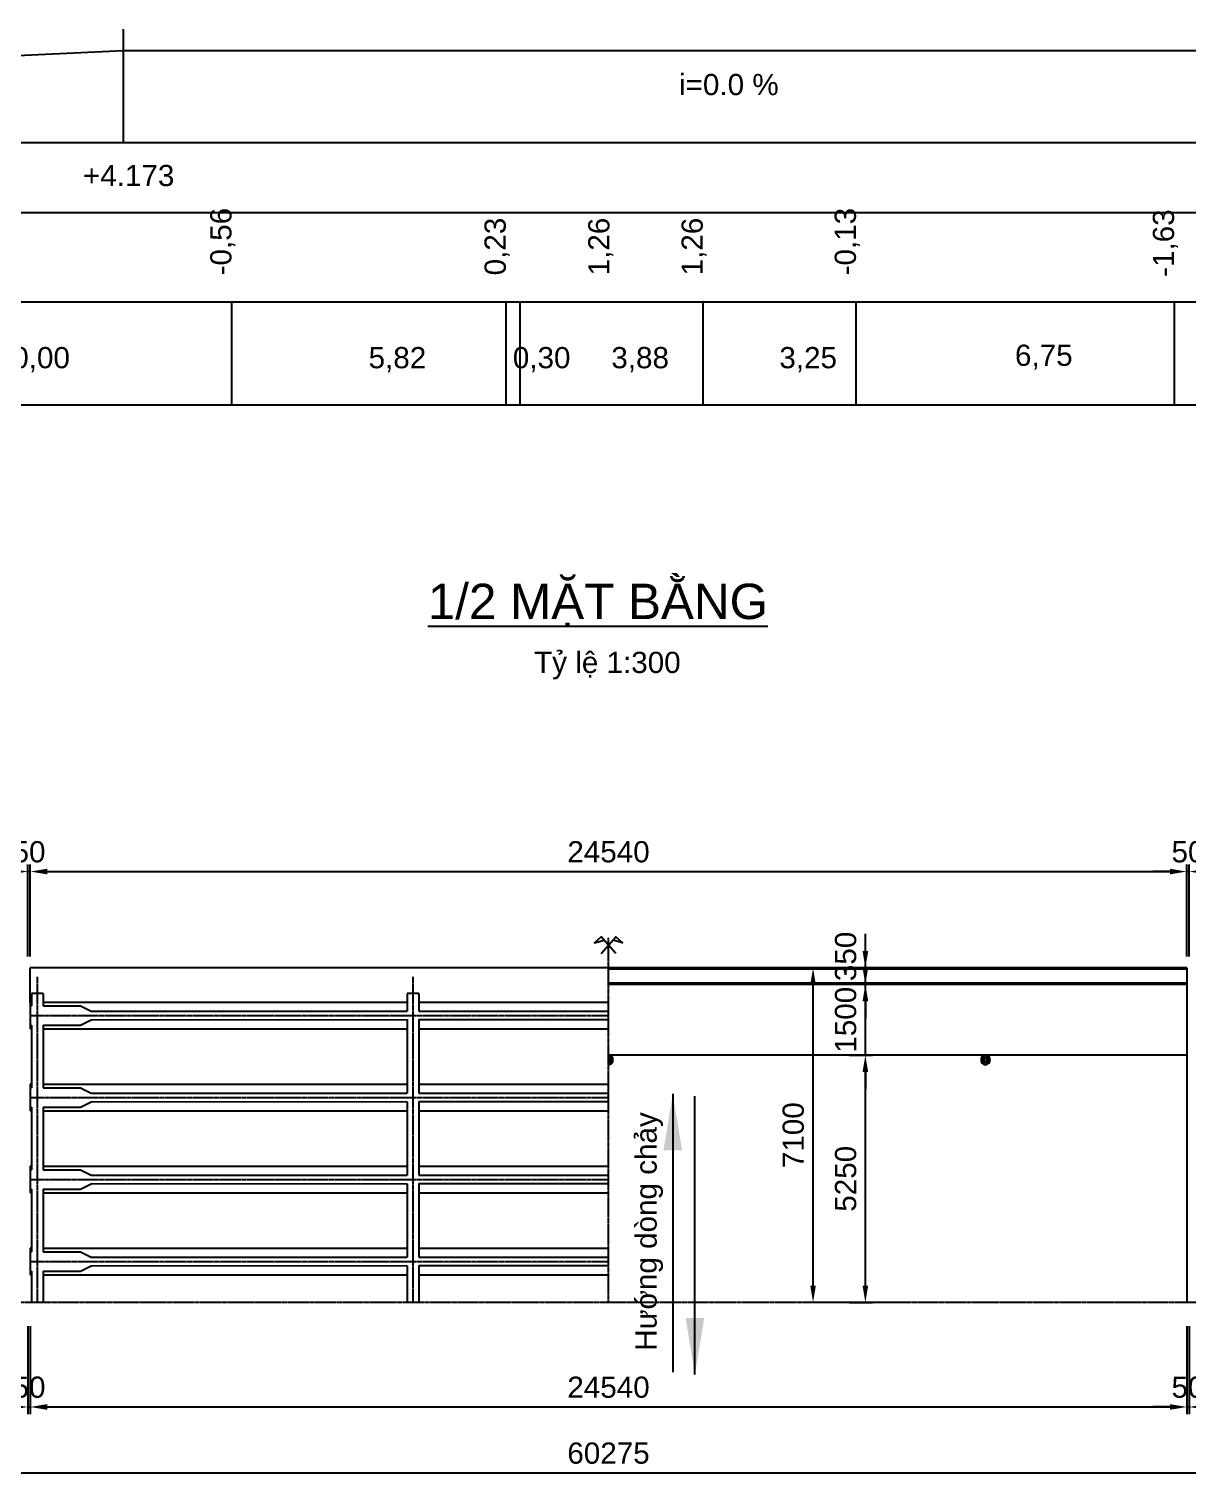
# Model space of a CAD drawing. Header units: millimetres. Extents: x 226202 to 432323, y 191488 to 280899.
# Drawn here: x 293625 to 318215, y 191488 to 222281 of the extents above; entities that cross this region are included whole.
import ezdxf

# ---------------------------------------------------------------- set-up
doc = ezdxf.new("R2010")
doc.units = ezdxf.units.MM
doc.header["$LTSCALE"] = 10
doc.header["$MEASUREMENT"] = 0
doc.linetypes.add('CENTER', pattern=[2, 1.25, -0.25, 0.25, -0.25])
for name, color, linetype in [('Bridge', 3, 'Continuous'), ('CENTER', 8, 'CENTER'), ('ENTTDTUNHIEN', 3, 'Continuous'), ('Lien', 3, 'Continuous'), ('pile', 6, 'Continuous'), ('TEXT', 3, 'Continuous'), ('Tunon', 7, 'Continuous')]:
    doc.layers.add(name, color=color, linetype=linetype)
doc.styles.add('ARIAL', font='VNARIAL.TTF')
doc.styles.add('ARIALH', font='VHARIAL.TTF')
doc.styles.add('Dim', font='arial.ttf')
doc.styles.add('Narrow', font='VNARIALN.TTF')
doc.dimstyles.new('1-300', dxfattribs={"dimscale": 300, "dimtxt": 1.5, "dimasz": 1.2, "dimexe": 0.5, "dimexo": 0.8, "dimtad": 1, "dimdec": 0, "dimtxsty": 'Dim', "dimcen": 1.5, "dimclrd": 1, "dimclre": 8, "dimclrt": 3, "dimadec": 0, "dimazin": 0, "dimtfac": 1, "dimtdec": 0, "dimtix": 1, "dimtmove": 2, "dimatfit": 3, "dimfxl": 1, "dimarcsym": 0})
doc.dimstyles.new('1-500', dxfattribs={"dimscale": 500, "dimtxt": 1.5, "dimasz": 1.2, "dimexe": 0.5, "dimexo": 0.8, "dimtad": 1, "dimdec": 0, "dimtxsty": 'Dim', "dimcen": 1.5, "dimclrd": 1, "dimclre": 8, "dimclrt": 3, "dimadec": 0, "dimazin": 0, "dimtfac": 1, "dimtdec": 0, "dimtix": 1, "dimtmove": 2, "dimatfit": 3, "dimfxl": 1, "dimarcsym": 0})

# ---------------------------------------------------------------- blocks, each defined once
blk = doc.blocks.new('tracdoc')
at = {"layer": 'Bridge', "color": 2}
for p, q in [((34695, 50967), (63251, 52265)), ((63251, 52265), (88015, 52265))]:
    blk.add_line(p, q, dxfattribs=at)
at = {"layer": 'ENTTDTUNHIEN', "color": 7}
for p, q in [((22654, 50315), (120033, 50315)), ((22654, 48831), (120033, 48831)), ((22654, 46931), (120033, 46931))]:
    blk.add_line(p, q, dxfattribs=at)
at = {"layer": 'ENTTDTUNHIEN', "color": 3}
blk.add_line((22654, 44748), (120033, 44748), dxfattribs=at)
at = {"layer": 'TEXT', "color": 8}
for p, q in [((63251, 52723), (63251, 50315)), ((65546, 46931), (65546, 44748)), ((71366, 46931), (71366, 44748)), ((71666, 46931), (71666, 44748)), ((75546, 46931), (75546, 44748)), ((78796, 46931), (78796, 44748)), ((85546, 46931), (85546, 44748))]:
    blk.add_line(p, q, dxfattribs=at)
at = {"layer": 'TEXT'}
for s, style, p in [('i=0.0 %', 'ARIAL', (75043, 51320)), ('+4.173', 'ARIALH', (62395, 49389)), ('10,00', 'ARIALH', (60546, 45524)), ('5,82', 'ARIALH', (68456, 45524)), ('0,30', 'ARIALH', (71516, 45524)), ('3,88', 'ARIALH', (73606, 45524)), ('3,25', 'ARIALH', (77171, 45524)), ('6,75', 'ARIALH', (82171, 45575))]:
    blk.add_text(s, height=450, dxfattribs=dict(at, style=style)).set_placement(p)
at = {"layer": 'TEXT', "color": 7, "style": 'Narrow'}
for s, p in [('-0,56', (65546, 47495)), ('0,23', (71366, 47495)), ('1,26', (73566, 47495)), ('1,26', (75546, 47495)), ('-0,13', (78796, 47495)), ('-1,63', (85546, 47463))]:
    blk.add_text(s, height=450, rotation=90, dxfattribs=at).set_placement(p)
blk = doc.blocks.new('*D189')
at = {"color": 8, "lineweight": -2, "transparency": 16777216}
for p, q in [((275782, 194754), (275782, 191488)), ((336057, 194754), (336057, 191488))]:
    blk.add_line(p, q, dxfattribs=at)
at = {"color": 1, "lineweight": -2, "transparency": 16777216}
blk.add_line((276142, 191638), (335697, 191638), dxfattribs=at)
at = {"color": 1, "transparency": 16777216}
for points in [[(276142, 191698), (276142, 191578), (275782, 191638)], [(335697, 191698), (335697, 191578), (336057, 191638)]]:
    blk.add_solid(points, dxfattribs=at)
at = {"layer": 'Defpoints', "color": 0, "transparency": 16777216}
for p in [(275782, 194994), (336057, 194994), (336057, 191638)]:
    blk.add_point(p, dxfattribs=at)
at = {"color": 3, "transparency": 16777216, "insert": (305920, 192055), "char_height": 450, "attachment_point": 5, "style": 'Dim'}
blk.add_mtext('60275', dxfattribs=at)
blk = doc.blocks.new('*D201')
at = {"layer": 'Defpoints', "color": 0, "transparency": 16777216}
for p in [(318190, 204400), (293650, 202355), (318190, 202355)]:
    blk.add_point(p, dxfattribs=at)
at = {"layer": 'Tunon', "color": 8, "lineweight": -2, "transparency": 16777216}
for p, q in [((293650, 202595), (293650, 204550)), ((318190, 202595), (318190, 204550))]:
    blk.add_line(p, q, dxfattribs=at)
at = {"layer": 'Tunon', "color": 1, "lineweight": -2, "transparency": 16777216}
blk.add_line((294010, 204400), (317830, 204400), dxfattribs=at)
at = {"layer": 'Tunon', "color": 1, "transparency": 16777216}
for points in [[(294010, 204460), (294010, 204340), (293650, 204400)], [(317830, 204460), (317830, 204340), (318190, 204400)]]:
    blk.add_solid(points, dxfattribs=at)
at = {"layer": 'Tunon', "color": 3, "transparency": 16777216, "insert": (305920, 204817), "char_height": 450, "attachment_point": 5, "style": 'Dim'}
blk.add_mtext('24540', dxfattribs=at)
blk = doc.blocks.new('*D184')
at = {"color": 8, "lineweight": -2, "transparency": 16777216}
for p, q in [((293650, 194754), (293650, 192887)), ((318190, 194754), (318190, 192887))]:
    blk.add_line(p, q, dxfattribs=at)
at = {"color": 1, "lineweight": -2, "transparency": 16777216}
blk.add_line((294010, 193037), (317830, 193037), dxfattribs=at)
at = {"color": 1, "transparency": 16777216}
for points in [[(294010, 193097), (294010, 192977), (293650, 193037)], [(317830, 193097), (317830, 192977), (318190, 193037)]]:
    blk.add_solid(points, dxfattribs=at)
at = {"layer": 'Defpoints', "color": 0, "transparency": 16777216}
for p in [(293650, 194994), (318190, 194994), (318190, 193037)]:
    blk.add_point(p, dxfattribs=at)
at = {"color": 3, "transparency": 16777216, "insert": (305920, 193454), "char_height": 450, "attachment_point": 5, "style": 'Dim'}
blk.add_mtext('24540', dxfattribs=at)
blk = doc.blocks.new('*D183')
at = {"color": 8, "lineweight": -2, "transparency": 16777216}
for p, q in [((293600, 194754), (293600, 192887)), ((293650, 194754), (293650, 192887))]:
    blk.add_line(p, q, dxfattribs=at)
at = {"color": 1, "lineweight": -2, "transparency": 16777216}
for p, q in [((293240, 193037), (292880, 193037)), ((293600, 193037), (293650, 193037)), ((294010, 193037), (294370, 193037))]:
    blk.add_line(p, q, dxfattribs=at)
at = {"color": 1, "transparency": 16777216}
for points in [[(293240, 193097), (293240, 192977), (293600, 193037)], [(294010, 193097), (294010, 192977), (293650, 193037)]]:
    blk.add_solid(points, dxfattribs=at)
at = {"layer": 'Defpoints', "color": 0, "transparency": 16777216}
for p in [(293600, 194994), (293650, 194994), (293650, 193037)]:
    blk.add_point(p, dxfattribs=at)
at = {"color": 3, "transparency": 16777216, "insert": (293625, 193454), "char_height": 450, "attachment_point": 5, "style": 'Dim'}
blk.add_mtext('50', dxfattribs=at)
blk = doc.blocks.new('*D200')
at = {"layer": 'Defpoints', "color": 0, "transparency": 16777216}
for p in [(293650, 204400), (293600, 202355), (293650, 202355)]:
    blk.add_point(p, dxfattribs=at)
at = {"layer": 'Tunon', "color": 8, "lineweight": -2, "transparency": 16777216}
for p, q in [((293600, 202595), (293600, 204550)), ((293650, 202595), (293650, 204550))]:
    blk.add_line(p, q, dxfattribs=at)
at = {"layer": 'Tunon', "color": 1, "lineweight": -2, "transparency": 16777216}
for p, q in [((293240, 204400), (292880, 204400)), ((293600, 204400), (293650, 204400)), ((294010, 204400), (294370, 204400))]:
    blk.add_line(p, q, dxfattribs=at)
at = {"layer": 'Tunon', "color": 1, "transparency": 16777216}
for points in [[(293240, 204460), (293240, 204340), (293600, 204400)], [(294010, 204460), (294010, 204340), (293650, 204400)]]:
    blk.add_solid(points, dxfattribs=at)
at = {"layer": 'Tunon', "color": 3, "transparency": 16777216, "insert": (293625, 204817), "char_height": 450, "attachment_point": 5, "style": 'Dim'}
blk.add_mtext('50', dxfattribs=at)
blk = doc.blocks.new('*D193')
at = {"color": 8, "lineweight": -2, "transparency": 16777216}
for p, q in [((312309, 202355), (310110, 202355)), ((312309, 195255), (310110, 195255))]:
    blk.add_line(p, q, dxfattribs=at)
at = {"color": 1, "lineweight": -2, "transparency": 16777216}
blk.add_line((310260, 195615), (310260, 201995), dxfattribs=at)
at = {"color": 1, "transparency": 16777216}
for points in [[(310200, 201995), (310320, 201995), (310260, 202355)], [(310200, 195615), (310320, 195615), (310260, 195255)]]:
    blk.add_solid(points, dxfattribs=at)
at = {"layer": 'Defpoints', "color": 0, "transparency": 16777216}
for p in [(310260, 202355), (312549, 202355), (312549, 195255)]:
    blk.add_point(p, dxfattribs=at)
at = {"color": 3, "transparency": 16777216, "insert": (309842, 198805), "char_height": 450, "attachment_point": 5, "rotation": 90, "style": 'Dim'}
blk.add_mtext('7100', dxfattribs=at)
blk = doc.blocks.new('*D190')
at = {"color": 8, "lineweight": -2, "transparency": 16777216}
for p, q in [((311026, 200505), (311520, 200505)), ((311026, 195255), (311520, 195255))]:
    blk.add_line(p, q, dxfattribs=at)
at = {"color": 1, "lineweight": -2, "transparency": 16777216}
blk.add_line((311370, 195615), (311370, 200145), dxfattribs=at)
at = {"color": 1, "transparency": 16777216}
for points in [[(311310, 200145), (311430, 200145), (311370, 200505)], [(311310, 195615), (311430, 195615), (311370, 195255)]]:
    blk.add_solid(points, dxfattribs=at)
at = {"layer": 'Defpoints', "color": 0, "transparency": 16777216}
for p in [(310786, 200505), (311370, 200505), (310786, 195255)]:
    blk.add_point(p, dxfattribs=at)
at = {"color": 3, "transparency": 16777216, "insert": (310953, 197880), "char_height": 450, "attachment_point": 5, "rotation": 90, "style": 'Dim'}
blk.add_mtext('5250', dxfattribs=at)
blk = doc.blocks.new('*D192')
at = {"color": 1, "lineweight": -2, "transparency": 16777216}
for p, q in [((311370, 202715), (311370, 203075)), ((311370, 202005), (311370, 202355)), ((311370, 201645), (311370, 201285))]:
    blk.add_line(p, q, dxfattribs=at)
at = {"color": 8, "lineweight": -2, "transparency": 16777216}
for p, q in [((311632, 202355), (311220, 202355)), ((311278, 202005), (311220, 202005))]:
    blk.add_line(p, q, dxfattribs=at)
at = {"color": 1, "transparency": 16777216}
for points in [[(311310, 202715), (311430, 202715), (311370, 202355)], [(311310, 201645), (311430, 201645), (311370, 202005)]]:
    blk.add_solid(points, dxfattribs=at)
at = {"layer": 'Defpoints', "color": 0, "transparency": 16777216}
for p in [(311370, 202355), (311872, 202355), (311518, 202005)]:
    blk.add_point(p, dxfattribs=at)
at = {"color": 3, "transparency": 16777216, "insert": (310953, 202599), "char_height": 450, "attachment_point": 5, "rotation": 90, "style": 'Dim'}
blk.add_mtext('350', dxfattribs=at)
blk = doc.blocks.new('*D191')
at = {"color": 1, "lineweight": -2, "transparency": 16777216}
for p, q in [((311370, 202365), (311370, 202725)), ((311370, 200505), (311370, 202005)), ((311370, 200145), (311370, 199785))]:
    blk.add_line(p, q, dxfattribs=at)
at = {"color": 8, "lineweight": -2, "transparency": 16777216}
for p, q in [((311278, 202005), (311220, 202005)), ((311026, 200505), (311520, 200505))]:
    blk.add_line(p, q, dxfattribs=at)
at = {"color": 1, "transparency": 16777216}
for points in [[(311310, 202365), (311430, 202365), (311370, 202005)], [(311310, 200145), (311430, 200145), (311370, 200505)]]:
    blk.add_solid(points, dxfattribs=at)
at = {"layer": 'Defpoints', "color": 0, "transparency": 16777216}
for p in [(311370, 202005), (311518, 202005), (310786, 200505)]:
    blk.add_point(p, dxfattribs=at)
at = {"color": 3, "transparency": 16777216, "insert": (310953, 201255), "char_height": 450, "attachment_point": 5, "rotation": 90, "style": 'Dim'}
blk.add_mtext('1500', dxfattribs=at)
blk = doc.blocks.new('Ongthaonuoc')
at = {"layer": 'Lien'}
for p, q in [((-59, -485), (-10, -485)), ((-59, -515), (-10, -515)), ((-10, -485), (-10, -436)), ((-10, -515), (-10, -564)), ((10, -485), (10, -436)), ((59, -485), (10, -485)), ((10, -515), (10, -564)), ((59, -515), (10, -515))]:
    blk.add_line(p, q, dxfattribs=at)
for centre, radius, start, end in [((0, -495), 95, 356.983, 183.017), ((0, -505), 95, 176.983, 3.017), ((0, -495), 85, 356.6277, 183.3723), ((0, -505), 85, 176.6277, 3.3723), ((0, -495), 60, 99.5941, 170.4059), ((0, -505), 60, 189.5941, 260.4059), ((0, -495), 60, 9.5941, 80.4059), ((0, -505), 60, 279.5941, 350.4059)]:
    blk.add_arc(centre, radius, start, end, dxfattribs=at)
blk = doc.blocks.new('*D186')
at = {"color": 8, "lineweight": -2, "transparency": 16777216}
for p, q in [((318190, 194754), (318190, 192887)), ((318240, 194754), (318240, 192887))]:
    blk.add_line(p, q, dxfattribs=at)
at = {"color": 1, "lineweight": -2, "transparency": 16777216}
for p, q in [((317830, 193037), (317470, 193037)), ((318240, 193037), (318190, 193037)), ((318600, 193037), (318960, 193037))]:
    blk.add_line(p, q, dxfattribs=at)
at = {"color": 1, "transparency": 16777216}
for points in [[(317830, 193097), (317830, 192977), (318190, 193037)], [(318600, 193097), (318600, 192977), (318240, 193037)]]:
    blk.add_solid(points, dxfattribs=at)
at = {"layer": 'Defpoints', "color": 0, "transparency": 16777216}
for p in [(318190, 194994), (318240, 194994), (318190, 193037)]:
    blk.add_point(p, dxfattribs=at)
at = {"color": 3, "transparency": 16777216, "insert": (318215, 193454), "char_height": 450, "attachment_point": 5, "style": 'Dim'}
blk.add_mtext('50', dxfattribs=at)
blk = doc.blocks.new('*D202')
at = {"layer": 'Defpoints', "color": 0, "transparency": 16777216}
for p in [(318240, 204400), (318190, 202355), (318240, 202355)]:
    blk.add_point(p, dxfattribs=at)
at = {"layer": 'Tunon', "color": 8, "lineweight": -2, "transparency": 16777216}
for p, q in [((318190, 202595), (318190, 204550)), ((318240, 202595), (318240, 204550))]:
    blk.add_line(p, q, dxfattribs=at)
at = {"layer": 'Tunon', "color": 1, "lineweight": -2, "transparency": 16777216}
for p, q in [((317830, 204400), (317470, 204400)), ((318190, 204400), (318240, 204400)), ((318600, 204400), (318960, 204400))]:
    blk.add_line(p, q, dxfattribs=at)
at = {"layer": 'Tunon', "color": 1, "transparency": 16777216}
for points in [[(317830, 204460), (317830, 204340), (318190, 204400)], [(318600, 204460), (318600, 204340), (318240, 204400)]]:
    blk.add_solid(points, dxfattribs=at)
at = {"layer": 'Tunon', "color": 3, "transparency": 16777216, "insert": (318215, 204817), "char_height": 450, "attachment_point": 5, "style": 'Dim'}
blk.add_mtext('50', dxfattribs=at)

msp = doc.modelspace()

# ---------------------------------------------------------------- linework, layer by layer
at = {"layer": 'Bridge', "color": 7}
msp.add_line((306199.8, 202354.8), (293649.8, 202354.8), dxfattribs=at)
at = {"layer": 'Bridge'}
for p, q in [((293649.8, 201624.8), (293649.8, 202354.8)), ((293924.8, 201809.8), (293674.8, 201809.8)), ((293674.8, 201809.8), (293674.8, 201547.8)), ((293924.8, 201809.8), (293924.8, 201547.8)), ((293674.8, 201624.8), (293649.8, 201624.8)), ((293649.8, 201624.8), (293649.8, 201064.8)), ((293649.8, 201547.8), (293674.8, 201547.8)), ((293924.8, 201624.8), (301644.8, 201624.8)), ((293924.8, 201547.8), (294719.8, 201547.8)), ((293649.8, 201141.8), (293674.8, 201141.8)), ((293674.8, 201141.8), (293674.8, 199807.8)), ((293924.8, 201141.8), (293924.8, 199807.8)), ((293924.8, 201141.8), (294719.8, 201141.8)), ((293674.8, 201064.8), (293649.8, 201064.8)), ((293924.8, 201064.8), (301644.8, 201064.8)), ((293674.8, 199884.8), (293649.8, 199884.8)), ((293649.8, 199884.8), (293649.8, 199324.8)), ((293924.8, 199884.8), (301644.8, 199884.8)), ((293649.8, 199807.8), (293674.8, 199807.8)), ((293924.8, 199807.8), (294719.8, 199807.8)), ((293649.8, 199401.8), (293674.8, 199401.8)), ((293674.8, 199324.8), (293649.8, 199324.8)), ((293674.8, 199401.8), (293674.8, 198067.8)), ((293924.8, 199401.8), (293924.8, 198067.8)), ((293924.8, 199401.8), (294719.8, 199401.8)), ((293924.8, 199324.8), (301644.8, 199324.8)), ((293674.8, 198144.8), (293649.8, 198144.8)), ((293649.8, 198144.8), (293649.8, 197584.8)), ((293649.8, 198067.8), (293674.8, 198067.8)), ((293924.8, 198144.8), (301644.8, 198144.8)), ((293924.8, 198067.8), (294719.8, 198067.8)), ((293649.8, 197661.8), (293674.8, 197661.8)), ((293674.8, 197584.8), (293649.8, 197584.8)), ((293674.8, 197661.8), (293674.8, 196327.8)), ((293924.8, 197661.8), (293924.8, 196327.8)), ((293924.8, 197661.8), (294719.8, 197661.8)), ((293924.8, 197584.8), (301644.8, 197584.8)), ((293674.8, 196404.8), (293649.8, 196404.8)), ((293649.8, 196404.8), (293649.8, 195844.8)), ((293649.8, 196327.8), (293674.8, 196327.8)), ((293924.8, 196404.8), (301644.8, 196404.8)), ((293924.8, 196327.8), (294719.8, 196327.8)), ((293649.8, 195921.8), (293674.8, 195921.8)), ((293674.8, 195921.8), (293674.8, 195254.8)), ((293924.8, 195921.8), (293924.8, 195254.8)), ((293924.8, 195921.8), (294719.8, 195921.8)), ((293674.8, 195844.8), (293649.8, 195844.8)), ((293924.8, 195844.8), (301644.8, 195844.8))]:
    msp.add_line(p, q, dxfattribs=at)
at = {"layer": 'CENTER'}
for p, q in [((293799.8, 202167.7), (293799.8, 195254.8)), ((301769.8, 202167.7), (301769.8, 195254.8)), ((293649.8, 201344.8), (305919.8, 201344.8)), ((293649.8, 199604.8), (305919.8, 199604.8)), ((293649.8, 197864.8), (305919.8, 197864.8)), ((293649.8, 196124.8), (305919.8, 196124.8))]:
    msp.add_line(p, q, dxfattribs=at)
at = {"layer": 'Lien', "color": 1, "linetype": 'CENTER'}
for p, q in [((305919.8, 195254.8), (305919.8, 202996.6)), ((346305, 195254.8), (265871.3, 195254.8))]:
    msp.add_line(p, q, dxfattribs=at)
at = {"layer": 'Lien'}
for p, q in [((305919.8, 202354.8), (318189.8, 202354.8)), ((318189.8, 202354.8), (318189.8, 195254.8)), ((301644.8, 201809.8), (301644.8, 201434.8)), ((301894.8, 201809.8), (301644.8, 201809.8)), ((301894.8, 201809.8), (301894.8, 201434.8)), ((294719.8, 201547.8), (294939.8, 201433.8)), ((294939.8, 201433.8), (301644.8, 201434.8)), ((301894.8, 201624.8), (305919.8, 201624.8)), ((301894.8, 201434.8), (305919.8, 201434.8)), ((294719.8, 201141.8), (294939.8, 201255.8)), ((294939.8, 201255.8), (301644.8, 201256.8)), ((301644.8, 201256.8), (301644.8, 199699.8)), ((301894.8, 201256.8), (305919.8, 201256.8)), ((301894.8, 201256.8), (301894.8, 199694.8)), ((301894.8, 201064.8), (305919.8, 201064.8)), ((305929.8, 200419.8), (305929.8, 200468.9)), ((305978.9, 200419.8), (305929.8, 200419.8)), ((305929.8, 200389.8), (305929.8, 200340.6)), ((305978.9, 200389.8), (305929.8, 200389.8)), ((301894.8, 199884.8), (305919.8, 199884.8)), ((294719.8, 199807.8), (294939.8, 199693.8)), ((294939.8, 199693.8), (301644.8, 199694.8)), ((301894.8, 199694.8), (305919.8, 199694.8)), ((294719.8, 199401.8), (294939.8, 199515.8)), ((294939.8, 199515.8), (301644.8, 199516.8)), ((301644.8, 199509.8), (301644.8, 197959.8)), ((301894.8, 199516.8), (305919.8, 199516.8)), ((301894.8, 199516.8), (301894.8, 197954.8)), ((301894.8, 199324.8), (305919.8, 199324.8)), ((294719.8, 198067.8), (294939.8, 197953.8)), ((301894.8, 198144.8), (305919.8, 198144.8)), ((294719.8, 197661.8), (294939.8, 197775.8)), ((294939.8, 197953.8), (301644.8, 197954.8)), ((294939.8, 197775.8), (301644.8, 197776.8)), ((301644.8, 197769.8), (301644.8, 196219.8)), ((301894.8, 197954.8), (305919.8, 197954.8)), ((301894.8, 197776.8), (301894.8, 196214.8)), ((301894.8, 197776.8), (305919.8, 197776.8)), ((301894.8, 197584.8), (305919.8, 197584.8)), ((294719.8, 196327.8), (294939.8, 196213.8)), ((294939.8, 196213.8), (301644.8, 196214.8)), ((301894.8, 196404.8), (305919.8, 196404.8)), ((301894.8, 196214.8), (305919.8, 196214.8)), ((294719.8, 195921.8), (294939.8, 196035.8)), ((294939.8, 196035.8), (301644.8, 196036.8)), ((301644.8, 196029.8), (301644.8, 195254.8)), ((301894.8, 196036.8), (305919.8, 196036.8)), ((301894.8, 196036.8), (301894.8, 195254.8)), ((301894.8, 195844.8), (305919.8, 195844.8))]:
    msp.add_line(p, q, dxfattribs=at)
at = {"layer": 'Lien', "color": 3}
for p, q in [((318189.8, 202354.8), (305919.8, 202354.8)), ((318189.8, 202329.8), (305919.8, 202329.8)), ((318189.8, 202029.8), (305919.8, 202029.8)), ((318189.8, 202004.8), (305919.8, 202004.8)), ((318189.8, 200504.8), (305919.8, 200504.8))]:
    msp.add_line(p, q, dxfattribs=at)
at = {"layer": 'Lien'}
for points in [[(306072.8, 202662.4), (305766.7, 203013), (305620.2, 202885.2), (305826.3, 202944.8)], [(305766.7, 202662.4), (306072.8, 203013), (306219.3, 202885.2), (306013.3, 202944.8)]]:
    msp.add_lwpolyline(points, dxfattribs=at)
for centre, radius, start, end in [((305919.8, 200409.8), 95, 356.98304, 90), ((305919.8, 200409.8), 85, 356.62771, 90), ((305919.8, 200409.8), 60, 9.59407, 80.40593), ((305919.8, 200399.8), 95, 270, 3.01696), ((305919.8, 200399.8), 85, 270, 3.37229), ((305919.8, 200399.8), 60, 279.59407, 350.40593)]:
    msp.add_arc(centre, radius, start, end, dxfattribs=at)

# ---------------------------------------------------------------- block references
msp.add_blockref('tracdoc', (232373.7, 169557.7))
msp.add_blockref('Ongthaonuoc', (313919.8, 200904.8), dxfattribs=at)

# ---------------------------------------------------------------- texts
at = {"layer": 'TEXT', "color": 3, "style": 'ARIALH'}
msp.add_text('%%U1/2 mÆt b»ng', height=750, dxfattribs=at).set_placement((302084.8, 209759.2))
at = {"layer": 'TEXT', "style": 'ARIAL'}
msp.add_text('Tû lÖ 1:300', height=450, dxfattribs=at).set_placement((304341.1, 208613.8))
msp.add_text('H\xadíng dßng ch¶y', height=450, rotation=90, dxfattribs=at).set_placement((306941.5, 194230.6))

# ---------------------------------------------------------------- dimensions: what is measured, and where the dimension line sits
dim = msp.add_linear_dim(base=(311370.5, 202354.8), p1=(311517.9, 202004.8), p2=(311872.1, 202354.8), angle=90, dimstyle='1-300')
dim.commit()
dim.dimension.update_dxf_attribs({"geometry": '*D192', "text_midpoint": (310953, 202598.6), "dimtype": 160})
for base, p1, p2, angle, picture, middle in [((311370.5, 202004.8), (310786, 200504.8), (311517.9, 202004.8), 90, '*D191', (310953.2, 201254.8)), ((310259.7, 202354.8), (312549, 195254.8), (312549, 202354.8), 90, '*D193', (309842.5, 198804.8)), ((311370.5, 200504.8), (310786, 195254.8), (310786, 200504.8), 90, '*D190', (310953.2, 197879.8)), ((318189.8, 193036.7), (318239.8, 194993.9), (318189.8, 194993.9), 180, '*D186', (318214.8, 193453.9))]:
    dim = msp.add_linear_dim(base=base, p1=p1, p2=p2, angle=angle, dimstyle='1-300')
    dim.commit()
    dim.dimension.update_dxf_attribs({"geometry": picture, "text_midpoint": middle})
for base, p1, p2, picture, middle in [((336057.3, 191637.7), (275782.3, 194993.9), (336057.3, 194993.9), '*D189', (305919.8, 192055)), ((293649.8, 193036.7), (293599.8, 194993.9), (293649.8, 194993.9), '*D183', (293624.8, 193453.9)), ((318189.8, 193036.7), (293649.8, 194993.9), (318189.8, 194993.9), '*D184', (305919.8, 193453.9))]:
    dim = msp.add_linear_dim(base=base, p1=p1, p2=p2, dimstyle='1-300')
    dim.commit()
    dim.dimension.update_dxf_attribs({"geometry": picture, "text_midpoint": middle})
at = {"layer": 'Tunon'}
for base, p1, p2, picture, middle in [((293649.8, 204399.5), (293599.8, 202354.8), (293649.8, 202354.8), '*D200', (293624.8, 204816.8)), ((318189.8, 204399.5), (293649.8, 202354.8), (318189.8, 202354.8), '*D201', (305919.8, 204816.8)), ((318239.8, 204399.5), (318189.8, 202354.8), (318239.8, 202354.8), '*D202', (318214.8, 204816.8))]:
    dim = msp.add_linear_dim(base=base, p1=p1, p2=p2, dimstyle='1-300', dxfattribs=at)
    dim.commit()
    dim.dimension.update_dxf_attribs({"geometry": picture, "text_midpoint": middle})

# ---------------------------------------------------------------- leaders
at = {"layer": 'pile'}
for points in [[(307283.7, 199684), (307283.7, 193773.1)], [(307753.3, 193724), (307753.3, 199634.8)]]:
    msp.add_leader(points, dimstyle='1-500', override={"dimscale": 1000}, dxfattribs=at)

doc.saveas('drawing.dxf')
